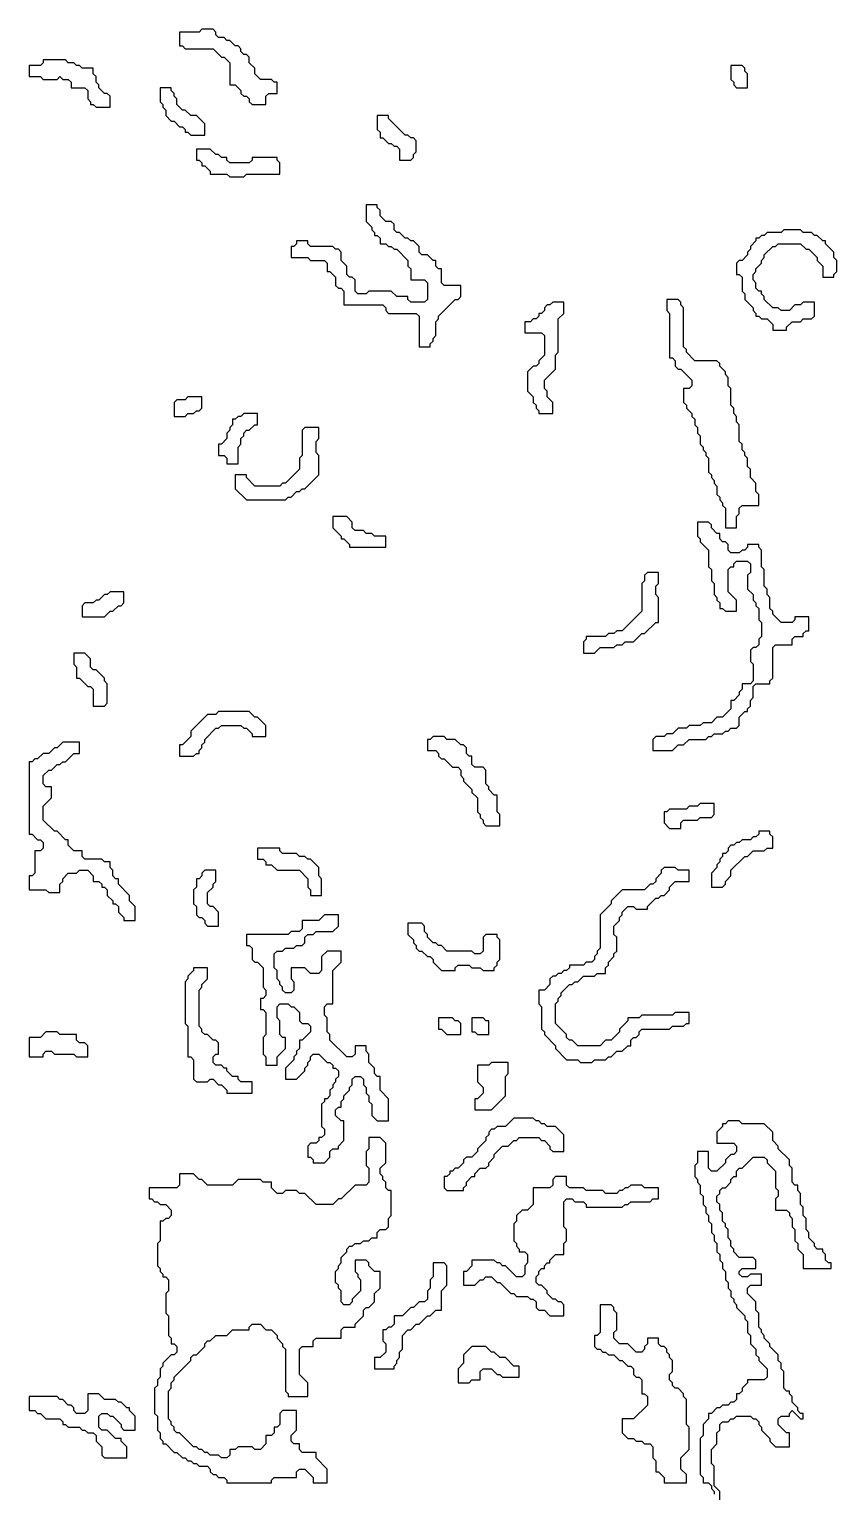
# Model space of a CAD drawing. Header units: metres. Extents: x 0 to 500, y 0 to 703.
# Drawn here: x 0 to 36.2, y 300.9 to 366.6 of the extents above; entities that cross this region are included whole.
import ezdxf

# ---------------------------------------------------------------- set-up
doc = ezdxf.new("R2010")
doc.units = ezdxf.units.M

msp = doc.modelspace()

# ---------------------------------------------------------------- linework, layer by layer
for points in [[(7.75, 366.625), (7.625, 366.5), (6.75, 366.5), (6.75, 365.875), (6.875, 365.875), (7, 365.75), (8.25, 365.75), (8.625, 365.375), (8.75, 365.375), (9, 365.125), (9, 364.125), (9.25, 364.125), (9.5, 363.875), (9.5, 363.75), (9.625, 363.625), (9.75, 363.625), (9.875, 363.5), (9.875, 363.375), (10, 363.25), (10.625, 363.25), (10.625, 363.625), (10.75, 363.75), (11.125, 363.75), (11.125, 364.25), (11, 364.25), (10.875, 364.375), (10.375, 364.375), (10.125, 364.625), (10.125, 364.875), (9.875, 365.125), (9.875, 365.375), (9.75, 365.5), (9.625, 365.5), (9.5, 365.625), (9.5, 365.75), (9.375, 365.875), (9.25, 365.875), (9, 366.125), (8.875, 366.125), (8.75, 366.25), (8.5, 366.25), (8.375, 366.375), (8.375, 366.5), (8.25, 366.625)], [(0.625, 365.25), (0.625, 365.125), (0.5, 365), (0, 365), (0, 364.5), (0.5, 364.5), (0.625, 364.375), (1.25, 364.375), (1.375, 364.5), (1.5, 364.375), (1.75, 364.375), (1.875, 364.25), (1.875, 364), (2.5, 364), (2.625, 363.875), (2.625, 363.5), (2.75, 363.375), (2.75, 363.25), (2.875, 363.25), (3, 363.125), (3.625, 363.125), (3.625, 363.625), (3.5, 363.75), (3.375, 363.75), (3.125, 364), (3.125, 364.125), (3, 364.25), (3, 364.5), (2.875, 364.625), (2.875, 364.875), (2.375, 364.875), (2.25, 365), (2.125, 365), (2, 365.125), (1.75, 365.125), (1.625, 365.25)], [(31.5, 365), (31.5, 364.375), (31.625, 364.25), (31.625, 364.125), (31.75, 364), (32.25, 364), (32.25, 364.625), (32.125, 364.75), (32.125, 364.875), (32, 365)], [(5.875, 364), (5.875, 363.375), (6, 363.25), (6, 363.125), (6.125, 363), (6.125, 362.75), (6.375, 362.5), (6.5, 362.5), (6.75, 362.25), (6.875, 362.25), (7, 362.125), (7, 362), (7.125, 362), (7.25, 361.875), (7.875, 361.875), (7.875, 362.375), (7.5, 362.75), (7.25, 362.75), (7, 363), (6.875, 363), (6.625, 363.25), (6.625, 363.5), (6.5, 363.625), (6.5, 363.75), (6.375, 363.875), (6.375, 364)], [(15.625, 362.75), (15.625, 362.125), (15.75, 362), (15.75, 361.75), (15.875, 361.75), (16.125, 361.5), (16.25, 361.5), (16.375, 361.375), (16.5, 361.375), (16.625, 361.25), (16.625, 360.75), (17.125, 360.75), (17.25, 360.875), (17.25, 361), (17.375, 361.125), (17.375, 361.625), (17.25, 361.75), (17.125, 361.75), (17, 361.875), (16.875, 361.875), (16.125, 362.625), (16.125, 362.75)], [(7.5, 361.25), (7.5, 360.75), (7.625, 360.75), (7.75, 360.625), (7.75, 360.5), (7.875, 360.5), (8.125, 360.25), (8.125, 360.125), (8.875, 360.125), (9, 360), (9.625, 360), (9.75, 360.125), (11.25, 360.125), (11.25, 360.625), (11.125, 360.75), (11.125, 360.875), (10, 360.875), (10, 360.75), (9.875, 360.625), (9, 360.625), (8.875, 360.75), (8.875, 360.875), (8.625, 360.875), (8.5, 361), (8.375, 361), (8.125, 361.25)], [(15.125, 358.75), (15.125, 358), (15.375, 357.75), (15.375, 357.625), (15.5, 357.5), (15.5, 357.375), (15.625, 357.375), (15.75, 357.25), (15.75, 357), (16, 357), (16.125, 356.875), (16.25, 356.875), (16.375, 356.75), (16.5, 356.75), (17, 356.25), (17, 356), (17.125, 355.875), (17.125, 355.375), (17.75, 355.375), (17.875, 355.25), (17.875, 354.5), (17.75, 354.375), (17.125, 354.375), (17, 354.5), (17, 354.625), (16.5, 354.625), (16.25, 354.875), (15.25, 354.875), (15.125, 354.75), (14.75, 354.75), (14.625, 354.875), (14.625, 355.375), (14.5, 355.5), (14.375, 355.5), (14.25, 355.625), (14.25, 356), (14, 356.25), (14, 356.625), (13.875, 356.75), (13.75, 356.75), (13.625, 356.875), (12.625, 356.875), (12.5, 357), (12.5, 357.125), (12, 357.125), (12, 357), (11.875, 356.875), (11.75, 356.875), (11.75, 356.375), (12.5, 356.375), (12.625, 356.25), (13.25, 356.25), (13.375, 356.125), (13.375, 355.75), (13.5, 355.75), (13.75, 355.5), (13.75, 355.125), (13.875, 355), (14, 355), (14.125, 354.875), (14.125, 354.25), (15.875, 354.25), (16, 354.125), (16, 354), (16.125, 353.875), (17.375, 353.875), (17.5, 353.75), (17.5, 352.375), (18, 352.375), (18, 352.5), (18.125, 352.625), (18.125, 352.75), (18.25, 352.875), (18.25, 353.5), (18.375, 353.625), (18.375, 353.75), (19.125, 354.5), (19.25, 354.5), (19.375, 354.625), (19.375, 355.125), (18.625, 355.125), (18.5, 355.25), (18.5, 355.875), (18.375, 355.875), (18.25, 356), (18.25, 356.25), (18.125, 356.25), (17.875, 356.5), (17.625, 356.5), (17.5, 356.625), (17.5, 356.875), (17.25, 357.125), (17.125, 357.125), (17, 357.25), (16.875, 357.25), (16.625, 357.5), (16.5, 357.5), (16.375, 357.625), (16.375, 357.875), (16.25, 358), (16, 358), (15.75, 358.25), (15.75, 358.5), (15.625, 358.625), (15.625, 358.75)], [(33.875, 357.625), (33.75, 357.5), (33.125, 357.5), (33, 357.375), (32.875, 357.375), (32.75, 357.25), (32.625, 357.25), (32.625, 357.125), (32.375, 356.875), (32.375, 356.75), (32.25, 356.625), (32.25, 356.5), (32, 356.25), (31.875, 356.25), (31.75, 356.125), (31.75, 355.625), (31.875, 355.625), (32, 355.5), (32, 354.875), (32.125, 354.75), (32.125, 354.5), (32.5, 354.125), (32.5, 354), (32.625, 353.875), (32.625, 353.75), (32.75, 353.75), (32.875, 353.625), (33.125, 353.625), (33.375, 353.375), (33.375, 353.125), (34, 353.125), (34, 353.25), (34.25, 353.5), (34.625, 353.5), (34.75, 353.625), (35.125, 353.625), (35.25, 353.75), (35.25, 354.375), (34.75, 354.375), (34.625, 354.25), (34.375, 354.25), (34.125, 354), (33.75, 354), (33.625, 354.125), (33.375, 354.125), (33, 354.5), (33, 354.625), (32.875, 354.75), (32.875, 354.875), (32.75, 354.875), (32.625, 355), (32.625, 355.25), (32.5, 355.375), (32.5, 355.625), (32.625, 355.75), (32.625, 355.875), (32.875, 356.125), (32.875, 356.25), (33, 356.375), (33, 356.5), (33.375, 356.875), (33.5, 356.875), (33.625, 357), (34.625, 357), (34.875, 356.75), (35, 356.75), (35.375, 356.375), (35.375, 356.25), (35.625, 356), (35.625, 355.5), (36.125, 355.5), (36.125, 355.625), (36.25, 355.75), (36.25, 356.25), (36.125, 356.375), (36.125, 356.625), (35.75, 357), (35.75, 357.125), (35.625, 357.125), (35.375, 357.375), (35.25, 357.375), (35.125, 357.5), (34.75, 357.5), (34.625, 357.625)], [(23.5, 354.375), (23.375, 354.25), (23.25, 354.25), (23.125, 354.125), (23.125, 354), (23, 353.875), (22.875, 353.875), (22.875, 353.75), (22.75, 353.625), (22.625, 353.625), (22.5, 353.5), (22.25, 353.5), (22.25, 353), (23, 353), (23.125, 352.875), (23.125, 352), (22.875, 351.75), (22.875, 351.625), (22.75, 351.5), (22.625, 351.5), (22.375, 351.25), (22.375, 350.375), (22.625, 350.125), (22.625, 349.875), (22.75, 349.75), (22.75, 349.625), (22.875, 349.5), (22.875, 349.375), (23.5, 349.375), (23.5, 349.875), (23.25, 350.125), (23.25, 350.375), (23.125, 350.5), (23.125, 350.875), (23.625, 351.375), (23.625, 352), (23.75, 352.125), (23.75, 353.625), (24, 353.875), (24, 354.375)], [(28.625, 354.5), (28.625, 354), (28.75, 353.875), (28.75, 351.875), (28.875, 351.875), (29, 351.75), (29, 351.5), (29.125, 351.375), (29.25, 351.375), (29.75, 350.875), (29.75, 350.625), (29.625, 350.5), (29.375, 350.5), (29.375, 349.875), (29.5, 349.75), (29.5, 349.625), (29.75, 349.375), (29.75, 349.25), (29.875, 349.125), (29.875, 348.875), (30, 348.75), (30, 348.5), (30.125, 348.375), (30.125, 348), (30.25, 347.875), (30.25, 347.75), (30.375, 347.625), (30.375, 347.5), (30.5, 347.375), (30.5, 346.75), (30.625, 346.625), (30.625, 346.5), (30.75, 346.375), (30.75, 346.25), (30.875, 346.125), (30.875, 345.75), (31, 345.625), (31, 345.5), (31.125, 345.375), (31.125, 345.25), (31.25, 345.125), (31.25, 344.25), (31.75, 344.25), (31.75, 344.75), (31.875, 344.875), (31.875, 345.125), (32, 345.25), (32.75, 345.25), (32.75, 345.75), (32.625, 345.875), (32.625, 346.25), (32.375, 346.5), (32.375, 346.875), (32.25, 347), (32.25, 347.375), (32.125, 347.5), (32.125, 347.625), (32, 347.75), (32, 348), (31.875, 348.125), (31.875, 348.875), (31.75, 349), (31.75, 349.25), (31.625, 349.375), (31.625, 349.625), (31.5, 349.75), (31.5, 350.5), (31.375, 350.625), (31.375, 351), (31.25, 351.125), (31.25, 351.25), (31, 351.5), (31, 351.625), (30.875, 351.75), (29.875, 351.75), (29.5, 352.125), (29.5, 352.25), (29.375, 352.375), (29.375, 354.125), (29.25, 354.25), (29.25, 354.375), (29.125, 354.5)], [(7.125, 350.125), (7, 350), (6.625, 350), (6.5, 349.875), (6.5, 349.25), (7, 349.25), (7.125, 349.375), (7.375, 349.375), (7.5, 349.5), (7.625, 349.5), (7.75, 349.625), (7.75, 350.125)], [(9.625, 349.375), (9.5, 349.25), (9.375, 349.25), (9.25, 349.125), (9.125, 349.125), (9.125, 348.875), (9, 348.75), (9, 348.625), (8.875, 348.5), (8.875, 348.25), (8.625, 348), (8.5, 348), (8.5, 347.5), (8.75, 347.5), (8.875, 347.375), (8.875, 347.125), (9.375, 347.125), (9.375, 347.875), (9.5, 348), (9.5, 348.25), (9.625, 348.375), (9.625, 348.5), (9.75, 348.625), (9.875, 348.625), (10.125, 348.875), (10.25, 348.875), (10.25, 349.375)], [(12.375, 348.75), (12.25, 348.625), (12.25, 347.5), (12.125, 347.375), (12.125, 346.875), (11.5, 346.25), (11.375, 346.25), (11.25, 346.125), (10.125, 346.125), (9.75, 346.5), (9.75, 346.625), (9.25, 346.625), (9.25, 346), (9.75, 345.5), (11.5, 345.5), (11.625, 345.625), (11.75, 345.625), (12, 345.875), (12.125, 345.875), (12.25, 346), (12.375, 346), (13, 346.625), (13, 347.5), (12.875, 347.625), (12.875, 348.125), (13, 348.25), (13, 348.75)], [(13.625, 344.75), (13.625, 344.25), (14, 343.875), (14, 343.75), (14.125, 343.75), (14.375, 343.5), (14.375, 343.375), (16, 343.375), (16, 343.875), (15.5, 343.875), (15.375, 344), (15.125, 344), (15, 344.125), (14.625, 344.125), (14.5, 344.25), (14.5, 344.5), (14.25, 344.75)], [(30, 344.5), (30, 343.875), (30.125, 343.75), (30.125, 343.625), (30.5, 343.25), (30.5, 342.5), (30.625, 342.375), (30.625, 341.875), (30.75, 341.75), (30.75, 341.25), (30.875, 341.125), (30.875, 341), (31, 340.875), (31, 340.625), (31.125, 340.625), (31.25, 340.5), (31.75, 340.5), (31.75, 341), (31.375, 341.375), (31.375, 342.375), (31.5, 342.5), (31.625, 342.5), (31.625, 342.625), (31.75, 342.75), (32.25, 342.75), (32.375, 342.625), (32.375, 342.25), (32.25, 342.125), (32.25, 341.5), (32.5, 341.25), (32.5, 341), (32.625, 340.875), (32.625, 340.75), (32.75, 340.625), (32.75, 340.125), (32.875, 340), (32.875, 339.375), (32.75, 339.25), (32.75, 339), (32.625, 338.875), (32.5, 338.875), (32.375, 338.75), (32.375, 338.25), (32.5, 338.125), (32.5, 337.375), (32.375, 337.25), (32, 337.25), (32, 337), (31.875, 336.875), (31.875, 336.75), (31.625, 336.5), (31.5, 336.5), (31.5, 336.125), (31.125, 335.75), (30.875, 335.75), (30.625, 335.5), (30.25, 335.5), (30.125, 335.375), (29.625, 335.375), (29.5, 335.25), (29.125, 335.25), (28.875, 335), (28.625, 335), (28.5, 334.875), (28.125, 334.875), (28, 334.75), (28, 334.25), (28.875, 334.25), (29.125, 334.5), (29.375, 334.5), (29.625, 334.75), (30.375, 334.75), (30.5, 334.875), (30.625, 334.875), (30.75, 335), (31.125, 335), (31.25, 335.125), (31.375, 335.125), (31.5, 335.25), (31.75, 335.25), (31.875, 335.375), (31.875, 335.75), (32.125, 336), (32.25, 336), (32.25, 336.125), (32.375, 336.25), (32.375, 336.5), (32.5, 336.625), (32.5, 337.125), (32.625, 337.25), (33.25, 337.25), (33.25, 337.375), (33.375, 337.5), (33.375, 338.875), (33.5, 339), (34.25, 339), (34.25, 339.25), (34.375, 339.375), (34.75, 339.375), (34.75, 339.5), (34.875, 339.625), (35, 339.625), (35, 340.25), (34.375, 340.25), (34.375, 340.125), (34.25, 340), (33.75, 340), (33.375, 340.375), (33.375, 340.5), (33.25, 340.625), (33.25, 341.125), (33.125, 341.25), (33.125, 341.5), (33, 341.625), (33, 342.375), (32.875, 342.5), (32.875, 343.25), (32.75, 343.375), (32.75, 343.5), (32.25, 343.5), (32.25, 343.375), (32.125, 343.25), (32, 343.25), (31.875, 343.125), (31.5, 343.125), (31.375, 343.25), (31.375, 343.5), (31.25, 343.625), (31.125, 343.625), (31, 343.75), (31, 344), (30.875, 344), (30.625, 344.25), (30.625, 344.375), (30.5, 344.5)], [(27.75, 342.25), (27.625, 342.125), (27.625, 341.875), (27.5, 341.75), (27.5, 340.5), (26.625, 339.625), (26.375, 339.625), (26.25, 339.5), (26, 339.5), (25.875, 339.375), (25, 339.375), (25, 339.25), (24.875, 339.125), (24.875, 338.625), (25.375, 338.625), (25.625, 338.875), (26.25, 338.875), (26.375, 339), (26.625, 339), (26.75, 339.125), (27.125, 339.125), (27.5, 339.5), (27.625, 339.5), (28.125, 340), (28.25, 340), (28.25, 341.125), (28.125, 341.25), (28.125, 341.625), (28.25, 341.75), (28.25, 342.25)], [(3.625, 341.375), (3.5, 341.25), (3.375, 341.25), (3.125, 341), (3, 341), (2.875, 340.875), (2.5, 340.875), (2.375, 340.75), (2.375, 340.25), (3.375, 340.25), (3.625, 340.5), (3.75, 340.5), (4, 340.75), (4.125, 340.75), (4.25, 340.875), (4.25, 341.375)], [(2, 338.625), (2, 338.125), (2.125, 338), (2.125, 337.5), (2.25, 337.5), (2.625, 337.125), (2.75, 337.125), (2.875, 337), (2.875, 336.25), (3.375, 336.25), (3.5, 336.375), (3.5, 337.25), (3.375, 337.375), (3.375, 337.5), (3, 337.875), (2.875, 337.875), (2.75, 338), (2.75, 338.375), (2.5, 338.625)], [(8.5, 336), (8.375, 335.875), (8, 335.875), (7.25, 335.125), (7.25, 334.875), (6.875, 334.5), (6.75, 334.5), (6.75, 334), (7.375, 334), (7.5, 334.125), (7.625, 334.125), (7.625, 334.25), (7.75, 334.375), (7.75, 334.5), (7.875, 334.625), (7.875, 334.75), (8.375, 335.25), (8.5, 335.25), (8.625, 335.375), (9.5, 335.375), (9.625, 335.25), (9.75, 335.25), (10, 335), (10, 334.875), (10.625, 334.875), (10.625, 335.375), (10.25, 335.75), (10.125, 335.75), (9.875, 336)], [(1.5, 334.625), (1.25, 334.375), (1.125, 334.375), (0.875, 334.125), (0.625, 334.125), (0.375, 333.875), (0.25, 333.875), (0.125, 333.75), (0, 333.75), (0, 330.5), (0.125, 330.5), (0.375, 330.25), (0.5, 330.25), (0.625, 330.125), (0.625, 329.875), (0.5, 329.75), (0.25, 329.75), (0.25, 328.75), (0.125, 328.625), (0, 328.625), (0, 328), (0.75, 328), (0.875, 327.875), (1.375, 327.875), (1.375, 328.25), (1.5, 328.375), (1.5, 328.5), (1.75, 328.75), (2.125, 328.75), (2.25, 328.875), (2.625, 328.875), (2.875, 328.625), (2.875, 328.375), (3.125, 328.375), (3.25, 328.25), (3.25, 328.125), (3.375, 328.125), (3.5, 328), (3.5, 327.75), (3.75, 327.5), (3.75, 327.375), (3.875, 327.375), (4, 327.25), (4, 327), (4.25, 326.75), (4.25, 326.625), (4.75, 326.625), (4.75, 327.25), (4.5, 327.5), (4.5, 327.75), (4, 328.25), (4, 328.5), (3.875, 328.5), (3.75, 328.625), (3.75, 328.875), (3.625, 329), (3.625, 329.25), (3.375, 329.25), (3.25, 329.375), (2.5, 329.375), (2.375, 329.5), (2.375, 329.75), (2, 329.75), (1.75, 330), (1.75, 330.25), (1.625, 330.25), (1.25, 330.625), (1.125, 330.625), (0.625, 331.125), (0.625, 331.75), (1, 332.125), (1, 332.625), (0.75, 332.625), (0.625, 332.75), (0.625, 333.125), (0.875, 333.375), (1, 333.375), (1.25, 333.625), (1.375, 333.625), (1.5, 333.75), (1.625, 333.75), (2, 334.125), (2.25, 334.125), (2.25, 334.625)], [(18.125, 334.875), (18, 334.75), (17.875, 334.75), (17.875, 334.25), (18.25, 334.25), (18.375, 334.125), (18.375, 334), (18.5, 333.875), (18.625, 333.875), (19, 333.5), (19.25, 333.5), (19.375, 333.375), (19.375, 333.125), (19.5, 333), (19.5, 332.875), (19.875, 332.5), (19.875, 332.375), (20.125, 332.125), (20.125, 331.5), (20.25, 331.375), (20.25, 331.25), (20.375, 331.125), (20.375, 331), (20.5, 330.875), (21.125, 330.875), (21.125, 331.375), (21, 331.5), (21, 332.25), (20.875, 332.25), (20.625, 332.5), (20.625, 332.625), (20.5, 332.75), (20.5, 333.375), (20.375, 333.5), (20, 333.5), (19.875, 333.625), (19.875, 334), (19.75, 334), (19.625, 334.125), (19.625, 334.375), (19.5, 334.5), (19.375, 334.5), (19.125, 334.75), (18.75, 334.75), (18.625, 334.875)], [(30.125, 331.875), (30, 331.75), (29.625, 331.75), (29.5, 331.625), (28.75, 331.625), (28.625, 331.5), (28.5, 331.5), (28.5, 331), (28.75, 330.75), (29.25, 330.75), (29.25, 331), (29.375, 331.125), (30, 331.125), (30.125, 331.25), (30.625, 331.25), (30.75, 331.375), (30.75, 331.875)], [(32.75, 330.625), (32.75, 330.5), (32.625, 330.375), (32.5, 330.375), (32.375, 330.25), (32, 330.25), (31.875, 330.125), (31.75, 330.125), (31.625, 330), (31.5, 330), (31.375, 329.875), (31.375, 329.75), (31.25, 329.625), (31.125, 329.625), (31.125, 329.5), (31, 329.375), (31, 329.25), (30.875, 329.125), (30.875, 329), (30.625, 328.75), (30.625, 328.125), (31.125, 328.125), (31.25, 328.25), (31.25, 328.375), (31.5, 328.625), (31.5, 328.875), (32.125, 329.5), (32.25, 329.5), (32.5, 329.75), (33, 329.75), (33.125, 329.875), (33.375, 329.875), (33.375, 330.375), (33.25, 330.5), (33.25, 330.625)], [(10.25, 329.875), (10.25, 329.375), (10.5, 329.375), (10.625, 329.25), (10.625, 329.125), (10.875, 329.125), (11.125, 328.875), (12.125, 328.875), (12.5, 328.5), (12.5, 328.125), (12.625, 328), (12.625, 327.75), (13.125, 327.75), (13.125, 328.5), (13, 328.625), (13, 329), (12.625, 329.375), (12.5, 329.375), (12.375, 329.5), (12.125, 329.5), (12, 329.625), (11.375, 329.625), (11.25, 329.75), (11.25, 329.875)], [(7.875, 328.875), (7.75, 328.75), (7.75, 328.625), (7.625, 328.5), (7.5, 328.5), (7.5, 328.125), (7.375, 328), (7.375, 327.375), (7.5, 327.25), (7.5, 326.875), (7.625, 326.75), (7.75, 326.75), (7.875, 326.625), (7.875, 326.5), (8, 326.375), (8.5, 326.375), (8.5, 327), (8.25, 327.25), (8.125, 327.25), (8, 327.375), (8, 327.875), (8.25, 328.125), (8.25, 328.25), (8.375, 328.375), (8.375, 328.875)], [(28.5, 329), (28.375, 328.875), (28.375, 328.75), (28.125, 328.5), (28.125, 328.375), (28, 328.25), (27.875, 328.25), (27.625, 328), (26.625, 328), (26.125, 327.5), (26.125, 327.375), (25.625, 326.875), (25.625, 325.375), (25.5, 325.25), (25.5, 325.125), (25.375, 325), (25.375, 324.875), (25.25, 324.75), (25, 324.75), (24.875, 324.625), (24.25, 324.625), (24.25, 324.5), (24.125, 324.375), (24, 324.375), (23.875, 324.25), (23.75, 324.25), (23.625, 324.125), (23.5, 324.125), (23.375, 324), (23.375, 323.75), (23.125, 323.5), (22.875, 323.5), (22.875, 322.875), (23, 322.75), (23, 321.75), (23.125, 321.625), (23.125, 321.5), (23.625, 321), (23.625, 320.875), (24.125, 320.375), (24.625, 320.375), (24.75, 320.25), (25.25, 320.25), (25.375, 320.375), (25.875, 320.375), (26, 320.5), (26.125, 320.5), (26.375, 320.75), (26.625, 320.75), (26.875, 321), (27, 321), (27, 321.25), (27.125, 321.375), (27.25, 321.375), (27.375, 321.5), (27.375, 321.625), (27.5, 321.75), (28.75, 321.75), (28.875, 321.875), (29.375, 321.875), (29.5, 322), (29.625, 322), (29.625, 322.5), (29, 322.5), (28.875, 322.375), (27.5, 322.375), (27.375, 322.25), (26.875, 322.25), (26.875, 322.125), (26.5, 321.75), (26.5, 321.625), (26.125, 321.25), (25.875, 321.25), (25.625, 321), (24.625, 321), (24.375, 321.25), (24.25, 321.25), (24.125, 321.375), (24.125, 321.5), (23.625, 322), (23.625, 322.875), (23.75, 323), (23.75, 323.125), (23.875, 323.25), (23.875, 323.375), (24.25, 323.75), (24.375, 323.75), (24.5, 323.875), (24.625, 323.875), (24.875, 324.125), (25.375, 324.125), (25.5, 324.25), (25.875, 324.25), (25.875, 324.5), (26, 324.625), (26, 324.75), (26.25, 325), (26.25, 325.125), (26.375, 325.25), (26.375, 325.875), (26.25, 326), (26.25, 326.375), (26.5, 326.625), (26.5, 326.75), (26.625, 326.875), (26.625, 327), (26.875, 327.25), (27.125, 327.25), (27.25, 327.125), (27.75, 327.125), (27.75, 327.25), (28.125, 327.625), (28.25, 327.625), (28.375, 327.75), (28.5, 327.75), (28.75, 328), (28.75, 328.125), (29, 328.375), (29.625, 328.375), (29.625, 328.875), (29.125, 328.875), (29, 329)], [(13.25, 326.875), (13, 326.625), (12.25, 326.625), (12.25, 326.25), (12.125, 326.125), (11.75, 326.125), (11.625, 326), (9.75, 326), (9.75, 325.5), (9.875, 325.5), (10, 325.375), (10, 324.875), (10.125, 324.75), (10.25, 324.75), (10.5, 324.5), (10.5, 323.625), (10.625, 323.5), (10.625, 323.25), (10.5, 323.125), (10.375, 323.125), (10.375, 322.625), (10.5, 322.625), (10.625, 322.5), (10.625, 321.5), (10.5, 321.375), (10.5, 320.625), (10.625, 320.5), (10.625, 320.125), (11.125, 320.125), (11.125, 320.5), (11.5, 320.875), (11.5, 321.375), (11.375, 321.375), (11.25, 321.5), (11.25, 322.125), (11.125, 322.25), (11.125, 322.75), (11.25, 322.875), (11.625, 322.875), (11.75, 322.75), (11.875, 322.75), (12.125, 322.5), (12.125, 322.125), (12.25, 322), (12.5, 322), (12.625, 321.875), (12.625, 321.625), (12.25, 321.25), (12.125, 321.25), (12.125, 320.875), (12, 320.75), (12, 320.625), (11.875, 320.5), (11.875, 320.375), (11.5, 320), (11.5, 319.5), (12, 319.5), (12.375, 319.875), (12.375, 320), (12.5, 320.125), (12.5, 320.25), (12.625, 320.375), (12.625, 320.5), (12.75, 320.625), (13, 320.625), (13.375, 320.25), (13.5, 320.25), (13.625, 320.125), (13.625, 320), (13.75, 320), (13.875, 319.875), (13.875, 319.625), (13.75, 319.5), (13.75, 319.375), (13.625, 319.25), (13.625, 319.125), (13.5, 319), (13.5, 318.75), (13.375, 318.625), (13.25, 318.625), (13.25, 318.5), (13.125, 318.375), (13.125, 317.375), (13.25, 317.25), (13.25, 317), (13.125, 316.875), (13, 316.875), (13, 316.75), (12.875, 316.625), (12.625, 316.625), (12.5, 316.5), (12.5, 316), (12.625, 316), (12.75, 315.875), (12.75, 315.75), (13.25, 315.75), (13.5, 316), (13.5, 316.25), (13.625, 316.375), (13.875, 316.375), (13.875, 316.5), (14.125, 316.75), (14.125, 317.625), (14, 317.625), (13.75, 317.875), (13.75, 318.125), (13.875, 318.25), (14, 318.25), (14, 318.5), (14.125, 318.625), (14.125, 318.75), (14.375, 319), (14.375, 319.125), (14.5, 319.25), (14.5, 319.5), (14.625, 319.625), (14.875, 319.625), (15, 319.5), (15, 319.25), (15.125, 319.125), (15.125, 318.875), (15.25, 318.75), (15.25, 318.5), (15.375, 318.375), (15.375, 317.875), (15.625, 317.625), (16.125, 317.625), (16.125, 318.625), (15.75, 319), (15.75, 319.625), (15.625, 319.625), (15.5, 319.75), (15.5, 320), (15.25, 320.25), (15.25, 320.625), (15.125, 320.75), (15.125, 321), (14.625, 321), (14.625, 320.625), (14.5, 320.5), (14.25, 320.5), (13.5, 321.25), (13.5, 321.5), (13.375, 321.625), (13.375, 322.25), (13.25, 322.375), (13.25, 322.75), (13.375, 322.875), (13.625, 322.875), (13.625, 324.375), (14, 324.75), (14, 325.25), (13.375, 325.25), (13.125, 325), (13.125, 324.375), (13, 324.25), (12.625, 324.25), (12.375, 324.5), (11.75, 324.5), (11.75, 324), (11.875, 323.875), (11.875, 323.5), (11.75, 323.375), (11.5, 323.375), (11.375, 323.5), (11.375, 323.625), (11.25, 323.75), (11.25, 323.875), (11.125, 324), (11.125, 324.375), (11, 324.5), (11, 325.125), (11.125, 325.25), (11.375, 325.25), (11.5, 325.375), (11.875, 325.375), (12, 325.5), (12.25, 325.5), (12.375, 325.625), (12.375, 325.875), (12.5, 326), (12.75, 326), (12.875, 326.125), (13.625, 326.125), (13.875, 326.375), (13.875, 326.875)], [(17, 326.5), (17, 326), (17.25, 325.75), (17.25, 325.625), (17.375, 325.5), (17.375, 325.375), (17.5, 325.25), (17.625, 325.25), (17.875, 325), (18, 325), (18.125, 324.875), (18.125, 324.75), (18.5, 324.375), (19.125, 324.375), (19.125, 324.5), (19.25, 324.625), (19.75, 324.625), (19.875, 324.5), (20.25, 324.5), (20.375, 324.375), (20.875, 324.375), (20.875, 324.5), (21, 324.625), (21, 324.75), (21.125, 324.875), (21.125, 325.75), (21, 325.875), (21, 326), (20.5, 326), (20.375, 325.875), (20.375, 325.25), (20.25, 325.125), (20, 325.125), (19.875, 325.25), (18.75, 325.25), (18.5, 325.5), (18.375, 325.5), (18.25, 325.625), (18.125, 325.625), (17.875, 325.875), (17.875, 326), (17.75, 326.125), (17.75, 326.375), (17.625, 326.5)], [(7.375, 324.5), (7.375, 324.375), (7.125, 324.125), (7.125, 324), (7, 323.875), (7, 322), (7.125, 321.875), (7.125, 320.5), (7.25, 320.5), (7.375, 320.375), (7.375, 319.5), (7.5, 319.375), (8, 319.375), (8.125, 319.5), (8.25, 319.5), (8.5, 319.25), (8.625, 319.25), (8.875, 319), (8.875, 318.875), (10, 318.875), (10, 319.375), (9.5, 319.375), (9.375, 319.5), (9.375, 319.625), (9.125, 319.625), (8.875, 319.875), (8.875, 320), (8.75, 320), (8.625, 320.125), (8.375, 320.125), (8.25, 320.25), (8.25, 320.5), (8.375, 320.625), (8.5, 320.625), (8.5, 321.125), (8.375, 321.25), (8.25, 321.25), (8, 321.5), (7.875, 321.5), (7.75, 321.625), (7.75, 321.75), (7.625, 321.875), (7.625, 323.5), (7.75, 323.625), (7.75, 323.75), (8, 324), (8, 324.5)], [(18.375, 322.25), (18.375, 321.75), (18.5, 321.75), (18.75, 321.5), (19.375, 321.5), (19.375, 322), (19.25, 322.125), (19.125, 322.125), (19, 322.25)], [(19.875, 322.25), (19.875, 321.625), (20, 321.625), (20.125, 321.5), (20.625, 321.5), (20.625, 322.125), (20.5, 322.125), (20.375, 322.25)], [(0.75, 321.625), (0.5, 321.375), (0, 321.375), (0, 320.5), (0.625, 320.5), (0.625, 320.625), (0.75, 320.75), (1, 320.75), (1.125, 320.625), (2, 320.625), (2.125, 320.5), (2.625, 320.5), (2.625, 321), (2.5, 321.125), (2.25, 321.125), (2.125, 321.25), (2.125, 321.5), (1.375, 321.5), (1.25, 321.625)], [(20.75, 320.25), (20.625, 320.125), (20.125, 320.125), (20.125, 319.375), (20.375, 319.125), (20.375, 318.875), (20.125, 318.625), (20, 318.625), (20, 318.125), (20.75, 318.125), (21.375, 318.75), (21.375, 319.625), (21.5, 319.75), (21.5, 320.25)], [(21.75, 317.75), (21.375, 317.375), (21, 317.375), (20.875, 317.25), (20.75, 317.25), (20.625, 317.125), (20.625, 317), (20.5, 316.875), (20.5, 316.75), (20.125, 316.375), (20.125, 316.25), (19.875, 316), (19.625, 316), (19.5, 315.875), (19.5, 315.75), (19.25, 315.5), (19.125, 315.5), (19, 315.375), (18.875, 315.375), (18.875, 315.25), (18.75, 315.125), (18.625, 315.125), (18.625, 314.625), (18.75, 314.5), (19.5, 314.5), (19.5, 314.625), (19.625, 314.75), (19.625, 314.875), (19.875, 315.125), (20, 315.125), (20, 315.25), (20.25, 315.5), (20.5, 315.5), (20.625, 315.625), (20.625, 315.75), (20.875, 316), (20.875, 316.125), (21.25, 316.5), (21.5, 316.5), (21.75, 316.75), (21.875, 316.75), (22, 316.875), (22.875, 316.875), (23, 316.75), (23.125, 316.75), (23.375, 316.5), (23.375, 316.375), (23.5, 316.25), (24, 316.25), (24, 317), (23.625, 317.375), (23.25, 317.375), (23.125, 317.5), (23, 317.5), (22.875, 317.625), (22.75, 317.625), (22.625, 317.75)], [(15.25, 316.875), (15.25, 316.375), (15.125, 316.25), (15.125, 315.625), (15.25, 315.5), (15.25, 314.875), (15.125, 314.75), (14.625, 314.75), (14, 314.125), (13.875, 314.125), (13.625, 313.875), (12.875, 313.875), (12.375, 314.375), (12.125, 314.375), (12, 314.5), (11.5, 314.5), (11.375, 314.375), (11.125, 314.375), (10.875, 314.625), (10.875, 314.875), (10.5, 314.875), (10.375, 315), (9.375, 315), (9.125, 314.75), (8, 314.75), (7.75, 315), (7.625, 315), (7.375, 315.25), (6.75, 315.25), (6.75, 314.75), (6.625, 314.625), (5.375, 314.625), (5.375, 314.125), (5.5, 314.125), (5.625, 314), (5.75, 314), (5.875, 313.875), (6.125, 313.875), (6.375, 313.625), (6.375, 313.375), (6.25, 313.25), (6.125, 313.25), (6, 313.125), (5.875, 313.125), (5.875, 312.25), (5.75, 312.125), (5.75, 311.125), (5.875, 311), (5.875, 310.875), (6, 310.75), (6, 310.625), (6.125, 310.625), (6.25, 310.5), (6.25, 310), (6.125, 309.875), (6.125, 309), (6.25, 308.875), (6.25, 308), (6.375, 307.875), (6.375, 307.625), (6.5, 307.625), (6.625, 307.5), (6.625, 307.25), (6.5, 307.125), (6.375, 307.125), (6, 306.75), (6, 306.625), (5.875, 306.5), (5.875, 306.125), (5.75, 306), (5.75, 305.75), (5.625, 305.625), (5.625, 304.5), (5.75, 304.375), (5.75, 303.75), (5.875, 303.625), (5.875, 303.375), (6, 303.25), (6, 303.125), (6.125, 303.125), (6.5, 302.75), (6.625, 302.75), (6.875, 302.5), (7, 302.5), (7.125, 302.375), (7.25, 302.375), (7.375, 302.25), (7.5, 302.25), (7.625, 302.125), (8, 302.125), (8.125, 302), (8.125, 301.875), (8.25, 301.75), (8.375, 301.75), (8.5, 301.625), (8.75, 301.625), (8.875, 301.5), (8.875, 301.375), (10.875, 301.375), (10.875, 301.5), (11, 301.625), (12, 301.625), (12, 301.875), (12.125, 302), (12.375, 302), (12.75, 301.625), (12.75, 301.375), (13.375, 301.375), (13.375, 302), (12.875, 302.5), (12.875, 302.75), (12.25, 302.75), (12.125, 302.875), (12.125, 303.125), (11.875, 303.125), (11.75, 303.25), (11.75, 303.5), (12, 303.75), (12, 304.625), (11.375, 304.625), (11.25, 304.5), (11.25, 304), (11.125, 303.875), (11, 303.875), (11, 303.625), (10.875, 303.5), (10.625, 303.5), (10.625, 303.125), (10.375, 302.875), (10.125, 302.875), (10, 303), (9.375, 303), (9.25, 302.875), (9, 302.875), (9, 302.625), (8.875, 302.5), (8.625, 302.5), (8.5, 302.625), (8.125, 302.625), (8, 302.75), (7.875, 302.75), (7.75, 302.875), (7.625, 302.875), (7.5, 303), (7.375, 303), (6.75, 303.625), (6.625, 303.625), (6.5, 303.75), (6.5, 303.875), (6.375, 304), (6.375, 304.125), (6.25, 304.25), (6.25, 305.5), (6.375, 305.625), (6.375, 305.875), (6.5, 306), (6.5, 306.125), (7.25, 306.875), (7.25, 307), (7.375, 307.125), (7.5, 307.125), (7.875, 307.5), (7.875, 307.625), (8, 307.75), (8.125, 307.75), (8.375, 308), (8.875, 308), (9.125, 308.25), (9.875, 308.25), (9.875, 308.375), (10, 308.5), (10.375, 308.5), (10.625, 308.25), (10.875, 308.25), (11.125, 308), (11.125, 307.875), (11.375, 307.625), (11.375, 307.5), (11.5, 307.375), (11.5, 305.5), (11.625, 305.375), (11.625, 305.25), (12.5, 305.25), (12.5, 305.875), (12.125, 306.25), (12.125, 307.375), (12.25, 307.5), (12.75, 307.5), (12.75, 307.75), (12.875, 307.875), (14, 307.875), (14, 308.25), (14.125, 308.375), (14.625, 308.375), (14.625, 308.5), (15, 308.875), (15, 309.125), (15.125, 309.25), (15.25, 309.25), (15.5, 309.5), (15.5, 309.875), (15.75, 310.125), (15.75, 310.875), (15.5, 310.875), (15.25, 311.125), (15.25, 311.25), (15.125, 311.375), (14.625, 311.375), (14.625, 310.875), (14.75, 310.75), (14.75, 310.625), (14.875, 310.5), (14.875, 310), (14.5, 309.625), (14.5, 309.5), (14.375, 309.375), (14.125, 309.375), (14, 309.5), (14, 310), (13.875, 310.125), (13.875, 310.25), (13.75, 310.375), (13.75, 310.875), (13.875, 311), (13.875, 311.125), (14, 311.25), (14, 311.5), (14.25, 311.75), (14.25, 311.875), (14.375, 312), (14.5, 312), (14.625, 312.125), (14.875, 312.125), (15, 312.25), (15.25, 312.25), (15.375, 312.375), (15.625, 312.375), (15.625, 312.625), (15.75, 312.75), (16, 312.75), (16.125, 312.875), (16.125, 313.25), (16.25, 313.375), (16.25, 314.5), (16.125, 314.5), (16, 314.625), (16, 314.875), (15.875, 315), (15.875, 315.125), (15.75, 315.25), (15.75, 315.5), (16, 315.75), (16, 316.625), (15.75, 316.875)], [(23.625, 315.125), (23.5, 315), (23.5, 314.75), (23.375, 314.625), (22.625, 314.625), (22.625, 313.875), (22.375, 313.625), (22.125, 313.625), (21.875, 313.375), (21.875, 313.125), (21.75, 313), (21.75, 312.25), (21.875, 312.125), (21.875, 312), (22, 311.875), (22, 311.75), (22.25, 311.75), (22.375, 311.625), (22.375, 311.25), (22.25, 311.125), (22.25, 310.75), (22.125, 310.625), (21.875, 310.625), (21.375, 311.125), (21.25, 311.125), (21.125, 311.25), (21, 311.25), (20.875, 311.375), (19.875, 311.375), (19.875, 311.125), (19.625, 310.875), (19.5, 310.875), (19.5, 310.25), (20, 310.25), (20.25, 310.5), (20.375, 310.5), (20.5, 310.625), (20.75, 310.625), (21, 310.375), (21.125, 310.375), (21.625, 309.875), (21.75, 309.875), (21.875, 309.75), (22.375, 309.75), (22.5, 309.625), (22.625, 309.625), (22.75, 309.5), (22.75, 309.25), (22.875, 309.125), (23.125, 309.125), (23.375, 308.875), (24, 308.875), (24, 309.375), (23.875, 309.5), (23.75, 309.5), (23.625, 309.625), (23.5, 309.625), (23.25, 309.875), (23.25, 310), (23, 310.25), (22.875, 310.25), (22.75, 310.375), (22.75, 310.625), (22.875, 310.75), (22.875, 310.875), (23, 311), (23.125, 311), (23.125, 311.125), (23.25, 311.25), (23.375, 311.25), (23.375, 311.375), (23.625, 311.625), (24, 311.625), (24, 312.125), (24.125, 312.25), (24.125, 312.75), (24, 312.875), (24, 314), (24.125, 314.125), (24.375, 314.125), (24.5, 314), (24.875, 314), (25, 313.875), (25, 313.75), (26.625, 313.75), (26.75, 313.875), (26.875, 313.875), (27, 314), (27.875, 314), (28, 314.125), (28.25, 314.125), (28.25, 314.625), (27.625, 314.625), (27.5, 314.75), (27, 314.75), (26.875, 314.625), (26.75, 314.625), (26.625, 314.5), (26.5, 314.5), (26.375, 314.375), (25.875, 314.375), (25.75, 314.5), (25, 314.5), (24.875, 314.625), (24.25, 314.625), (24.125, 314.75), (24.125, 315.125)], [(18.125, 311.25), (18.125, 310.625), (18, 310.5), (18, 310.125), (17.875, 310), (17.875, 309.625), (17.75, 309.5), (17.5, 309.5), (17.25, 309.25), (17.125, 309.25), (16.75, 308.875), (16.375, 308.875), (16.375, 308.5), (16.25, 308.375), (16.125, 308.375), (16, 308.25), (15.875, 308.25), (15.875, 307.75), (16, 307.625), (16, 307.25), (15.75, 307), (15.5, 307), (15.5, 306.5), (16.375, 306.5), (16.375, 306.625), (16.5, 306.75), (16.5, 306.875), (16.625, 307), (16.625, 307.25), (16.75, 307.375), (16.75, 308), (17, 308.25), (17.125, 308.25), (17.375, 308.5), (17.5, 308.5), (17.875, 308.875), (18, 308.875), (18.25, 309.125), (18.5, 309.125), (18.5, 310), (18.75, 310.25), (18.75, 311.125), (18.625, 311.25)], [(25.625, 309.375), (25.625, 308.125), (25.5, 308), (25.375, 308), (25.375, 307.5), (25.5, 307.375), (25.625, 307.375), (25.75, 307.25), (25.875, 307.25), (26, 307.125), (26.25, 307.125), (26.5, 306.875), (26.625, 306.875), (26.875, 306.625), (27, 306.625), (27.125, 306.5), (27.125, 306.25), (27.25, 306.125), (27.375, 306.125), (27.5, 306), (27.5, 305.375), (27.625, 305.375), (27.75, 305.25), (27.75, 304.875), (27.125, 304.25), (26.625, 304.25), (26.625, 303.625), (26.875, 303.375), (27.125, 303.375), (27.25, 303.25), (27.5, 303.25), (27.625, 303.125), (27.875, 303.125), (28, 303), (28, 302.5), (28.125, 302.375), (28.125, 301.875), (28.25, 301.875), (28.5, 301.625), (28.5, 301.375), (29.5, 301.375), (29.5, 301.75), (29.25, 302), (29.25, 302.5), (29.625, 302.875), (29.625, 303.875), (29.5, 304), (29.5, 305.125), (29.375, 305.25), (29.375, 305.375), (29.125, 305.625), (29, 305.625), (28.875, 305.75), (28.875, 305.875), (28.75, 306), (28.75, 306.25), (28.875, 306.375), (28.875, 306.875), (28.75, 307), (28.75, 307.125), (28.625, 307.25), (28.625, 307.375), (28.5, 307.5), (28.375, 307.5), (28.25, 307.625), (28.25, 307.875), (27.75, 307.875), (27.75, 307.625), (27.625, 307.5), (27.625, 307.375), (27.5, 307.25), (27.25, 307.25), (26.875, 307.625), (26.5, 307.625), (26.25, 307.875), (26.25, 308.125), (26.375, 308.25), (26.375, 309), (26.25, 309.125), (26.25, 309.25), (26.125, 309.375)], [(19.875, 307.5), (19.5, 307.125), (19.5, 306.75), (19.25, 306.5), (19.25, 305.875), (19.75, 305.875), (19.875, 306), (20.25, 306), (20.25, 306.375), (20.375, 306.5), (20.75, 306.5), (21, 306.25), (21.125, 306.25), (21.25, 306.125), (22, 306.125), (22, 306.625), (21.75, 306.625), (21.375, 307), (21.125, 307), (20.875, 307.25), (20.75, 307.25), (20.5, 307.5)], [(2.625, 305.375), (2.625, 304.625), (2.5, 304.5), (2.125, 304.5), (2, 304.625), (2, 304.75), (1.875, 304.875), (1.75, 304.875), (1.5, 305.125), (1.375, 305.125), (1.25, 305.25), (0, 305.25), (0, 304.625), (0.25, 304.625), (0.375, 304.5), (0.5, 304.5), (0.75, 304.25), (1.375, 304.25), (1.5, 304.125), (1.5, 304), (1.625, 304), (1.75, 303.875), (2.25, 303.875), (2.375, 303.75), (2.5, 303.75), (2.625, 303.625), (2.875, 303.625), (3, 303.5), (3, 303.25), (3.25, 303), (3.25, 302.625), (3.375, 302.5), (4.375, 302.5), (4.375, 303), (4.125, 303.25), (4.125, 303.375), (3.875, 303.375), (3.5, 303.75), (3.25, 303.75), (3.125, 303.875), (3.125, 304.375), (3.25, 304.5), (3.5, 304.5), (3.625, 304.375), (3.75, 304.375), (4.125, 304), (4.125, 303.875), (4.25, 303.75), (4.75, 303.75), (4.75, 304.375), (4.5, 304.625), (4.5, 304.75), (4.375, 304.75), (4.125, 305), (4, 305), (3.875, 305.125), (3.375, 305.125), (3.125, 305.375)]]:
    msp.add_lwpolyline(points, close=True)
msp.add_lwpolyline([(31, 300.625), (31, 301), (30.75, 301.25), (30.75, 302.125), (30.625, 302.25), (30.625, 302.875), (30.875, 303.125), (30.875, 303.625), (31, 303.75), (31, 304), (31.125, 304.125), (31.375, 304.125), (31.5, 304.25), (31.625, 304.25), (31.75, 304.375), (32.375, 304.375), (32.5, 304.25), (32.625, 304.25), (32.75, 304.125), (32.75, 304), (32.875, 303.875), (32.875, 303.75), (33.25, 303.375), (33.25, 303.25), (33.5, 303), (34.125, 303), (34.125, 303.625), (34, 303.625), (33.625, 304), (33.625, 304.25), (33.75, 304.375), (34.125, 304.375), (34.125, 304.5), (34.25, 304.625), (34.625, 304.25), (34.75, 304.25), (34.75, 304.5), (34.625, 304.5), (34.5, 304.625), (34.5, 304.75), (34.25, 305), (34.25, 305.25), (34.125, 305.375), (34.125, 305.5), (34, 305.5), (33.875, 305.625), (33.875, 306.375), (33.75, 306.5), (33.75, 306.75), (33.625, 306.875), (33.625, 307.125), (33.25, 307.5), (33.25, 307.625), (33, 307.875), (33, 308), (32.875, 308.125), (32.875, 308.25), (32.75, 308.375), (32.75, 309), (32.625, 309.125), (32.625, 309.5), (32.25, 309.875), (32.25, 310.125), (32.375, 310.25), (32.875, 310.25), (32.875, 310.75), (32.375, 310.75), (32.25, 310.625), (32, 310.625), (31.875, 310.75), (31.875, 310.875), (32, 311), (32.625, 311), (32.625, 311.375), (32.5, 311.5), (31.875, 311.5), (31.625, 311.75), (31.625, 311.875), (31.5, 312), (31.5, 312.25), (31.375, 312.375), (31.375, 312.75), (31.25, 312.875), (31.25, 313), (31.125, 313.125), (31.125, 313.5), (31, 313.625), (31, 313.875), (30.875, 314), (30.875, 314.25), (31, 314.375), (31, 314.5), (31.125, 314.625), (31.25, 314.625), (31.5, 314.875), (31.5, 315), (31.625, 315.125), (31.75, 315.125), (31.75, 315.375), (31.875, 315.5), (32, 315.5), (32.5, 316), (33, 316), (33.125, 315.875), (33.125, 315.75), (33.5, 315.375), (33.5, 314.625), (33.625, 314.5), (33.625, 314.25), (33.5, 314.125), (33.5, 313.625), (34, 313.625), (34.125, 313.5), (34.125, 313.375), (34.25, 313.25), (34.25, 312.875), (34.375, 312.75), (34.375, 312.25), (34.5, 312.125), (34.5, 311.875), (34.75, 311.625), (34.75, 311), (36, 311), (36, 311.25), (35.875, 311.25), (35.75, 311.375), (35.75, 311.625), (35.625, 311.75), (35.625, 311.875), (35.375, 311.875), (35.25, 312), (35.25, 312.125), (35, 312.375), (35, 312.625), (34.875, 312.75), (34.875, 313.25), (34.75, 313.375), (34.75, 313.75), (34.625, 313.875), (34.625, 314.375), (34.5, 314.5), (34.5, 314.75), (34.375, 314.75), (34.25, 314.875), (34.25, 315.5), (34.125, 315.625), (34.125, 315.875), (33.625, 316.375), (33.625, 316.5), (33.375, 316.75), (33.375, 317.125), (33, 317.5), (32, 317.5), (31.875, 317.625), (31.375, 317.625), (31.25, 317.5), (31.125, 317.5), (31.125, 317.375), (30.875, 317.125), (30.875, 316.625), (31.625, 316.625), (31.75, 316.5), (31.75, 316.25), (31.625, 316.125), (31.5, 316.125), (31.25, 315.875), (31.25, 315.75), (30.875, 315.375), (30.625, 315.375), (30.5, 315.5), (30.5, 316.25), (30, 316.25), (30, 315.75), (29.875, 315.625), (29.875, 315.125), (30, 315), (30, 314.875), (30.125, 314.75), (30.125, 314.375), (30.25, 314.25), (30.25, 313.875), (30.375, 313.75), (30.375, 313.5), (30.5, 313.375), (30.5, 313.125), (30.625, 313), (30.625, 312.625), (30.75, 312.5), (30.75, 312.25), (30.875, 312.125), (30.875, 311.75), (31, 311.625), (31, 311.375), (31.125, 311.25), (31.125, 311), (31.25, 310.875), (31.25, 310.5), (31.375, 310.375), (31.375, 310.125), (31.5, 310), (31.5, 309.75), (31.625, 309.625), (31.625, 309.5), (31.75, 309.375), (31.75, 309.25), (32.125, 308.875), (32.125, 308.75), (32.25, 308.625), (32.25, 308.125), (32.375, 308), (32.375, 307.625), (32.625, 307.375), (32.625, 307.125), (32.75, 307), (32.75, 306.875), (33.125, 306.5), (33.125, 306.125), (33, 306), (32.25, 306), (32.25, 305.875), (32, 305.625), (32, 305.5), (31.875, 305.375), (31.75, 305.375), (31.75, 305.125), (31.625, 305), (31.5, 305), (31.375, 304.875), (31.125, 304.875), (31, 304.75), (30.875, 304.75), (30.625, 304.5), (30.5, 304.5), (30.5, 304.25), (30.25, 304), (30.25, 303.5), (30.125, 303.375), (30.125, 301.75), (30.25, 301.625), (30.25, 301.375), (30.5, 301.375), (30.625, 301.25), (30.625, 301.125), (30.75, 301), (30.75, 300.875)])

doc.saveas('drawing.dxf')
